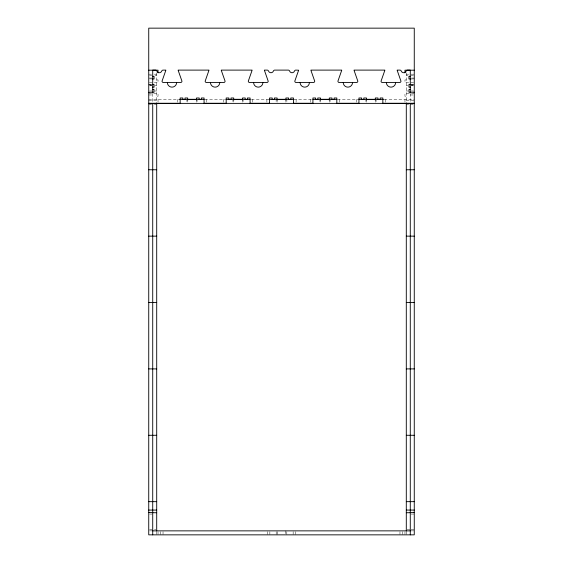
<?xml version="1.0" encoding="UTF-8"?>
<svg xmlns="http://www.w3.org/2000/svg" width="563" height="563" viewBox="0 0 563 563"><rect width="100%" height="100%" fill="white"/><g stroke="black" fill="none" stroke-linecap="round" stroke-linejoin="round"><path stroke-width="0.42" stroke-dasharray="2.81 2.11" d="M152.059 78.067L148.738 78.046M414.262 78.046L410.941 78.067M148.738 74.175L151.926 74.175M154.318 74.175L156.704 74.175M406.296 74.175L408.682 74.175M411.074 74.175L414.262 74.175M149.54 75.498L151.926 75.498M155.114 75.498L156.704 75.498M406.296 75.498L407.886 75.498M411.074 75.498L413.46 75.498M149.54 78.876L152.721 78.961M411.602 78.961L414.262 78.876M156.704 79.925L158.034 79.925L158.034 82.578L148.738 82.585M406.296 79.925L404.966 79.925L404.966 82.578L414.262 82.578M148.738 84.492L152.059 84.492M410.941 84.492L414.262 84.492M148.738 84.57L152.721 84.57M411.074 84.57L413.46 84.57M149.54 85.238L151.926 85.238M155.114 85.238L156.704 85.238M406.296 85.238L407.886 85.238M411.074 85.238L413.46 85.238M149.737 85.569L151.728 85.569M411.272 85.569L413.263 85.569M149.54 90.988L151.926 90.988M155.114 90.988L156.704 90.988M406.296 90.988L407.886 90.988M411.074 90.988L413.46 90.988M148.738 93.648L158.034 93.648L158.034 96.301L156.704 96.301M414.262 93.648L404.966 93.648L404.966 96.301L406.296 96.301M148.738 94.971L152.721 94.971M410.279 94.971L414.262 94.971M148.738 99.398L178.83 99.398M204.721 99.398L225.517 99.398M251.408 99.398L269.198 99.398M293.802 99.398L311.592 99.398M337.483 99.398L358.279 99.398M384.17 99.398L414.262 99.398M148.738 100.728L156.704 100.728M406.296 100.728L414.262 100.728M148.738 104.711L152.721 104.711M154.318 104.711L156.704 104.711M406.296 104.711L408.682 104.711M410.279 104.711L414.262 104.711M149.54 514.054L152.721 514.054M411.074 514.054L414.262 514.054M149.54 529.537L155.909 529.537M407.091 529.537L410.279 529.537M411.074 529.537L414.262 529.537M149.54 530.867L152.721 530.867M411.074 530.867L414.262 530.867M410.279 93.648L410.279 103.381M406.296 72.81L406.296 103.381M406.296 531.662L406.296 534.85M404.966 99.398L404.966 103.381M404.966 531.662L404.966 534.85M402.622 531.662L402.622 534.85M399.969 531.662L399.969 534.85M385.493 99.398L385.493 103.381M376.309 100.397L376.309 101.389M375.317 99.398L375.317 103.381M366.464 99.398L366.464 102.304M365.471 100.397L365.471 101.389M356.288 99.398L356.288 103.381M339.475 99.398L339.475 103.381M330.291 100.397L330.291 101.389M329.292 99.398L329.292 103.381M320.446 99.398L320.446 102.051M319.446 100.397L319.446 101.389M310.262 99.398L310.262 103.381M296.103 99.398L296.103 103.381M295.793 531.662L295.793 534.85M293.14 531.662L293.14 534.85M286.919 100.397L286.919 101.389M286.813 531.662L286.813 534.85M285.927 99.398L285.927 103.381M285.483 530.867L285.483 534.85M277.517 531.662L277.517 534.85M277.073 99.398L277.073 102.304M276.187 531.662L276.187 534.85M276.081 100.397L276.081 101.389M269.86 531.662L269.86 534.85M267.207 531.662L267.207 534.85M266.897 99.398L266.897 103.381M252.738 99.398L252.738 103.381M243.554 100.397L243.554 101.389M242.554 99.398L242.554 103.381M233.708 99.398L233.708 102.051M232.709 100.397L232.709 101.389M223.525 99.398L223.525 103.381M206.712 99.398L206.712 103.381M197.529 100.397L197.529 101.389M196.536 99.398L196.536 103.381M187.683 99.398L187.683 102.051M186.691 100.397L186.691 101.389M177.507 99.398L177.507 103.381M163.031 531.662L163.031 534.85M160.378 531.662L160.378 534.85M158.034 99.398L158.034 103.381M158.034 531.662L158.034 534.85M156.704 72.81L156.704 103.381M156.704 531.662L156.704 534.85M152.721 93.648L152.721 103.381"/><path stroke-width="0.84" d="M414.262 70.192L414.262 28.15L148.738 28.15L148.738 534.85L414.262 534.85L414.262 70.192L404.966 70.192L404.966 72.845M148.738 70.192L158.034 70.192L158.034 72.845M152.721 76.308L154.051 76.308L154.051 78.961L152.531 78.961M410.279 76.308L408.949 76.308L408.949 78.961L411.074 78.961M152.531 84.492L154.051 84.492L154.051 87.145L152.721 87.145M410.469 84.492L408.949 84.492L408.949 87.145L410.279 87.145M152.721 89.58L154.051 89.58L154.051 92.233L148.738 92.318M410.279 89.58L408.949 89.58L408.949 92.233L414.262 92.233M187.683 99.313L196.536 99.313M233.708 99.313L242.554 99.313M277.073 99.313L285.927 99.313M320.446 99.313L329.292 99.313M366.464 99.313L375.317 99.313M179.513 99.398L204.13 99.398M226.108 99.398L250.078 99.398M269.191 99.398L293.809 99.398M312.922 99.398L336.892 99.398M358.87 99.398L383.487 99.398M148.738 103.296L180.16 103.296M204.059 103.296L226.185 103.296M250.078 103.296L269.55 103.296M293.45 103.296L312.922 103.296M336.815 103.296L358.941 103.296M382.84 103.296L414.262 103.296M148.738 103.381L414.262 103.381M148.738 169.759L156.704 169.759M406.296 169.759L414.262 169.759M148.738 236.143L156.704 236.143M406.296 236.143L414.262 236.143M148.738 302.521L156.704 302.521M406.296 302.521L414.262 302.521M148.738 368.899L156.704 368.899M406.296 368.899L414.262 368.899M148.738 435.283L156.704 435.283M406.296 435.283L414.262 435.283M148.738 501.661L156.704 501.661M406.296 501.661L414.262 501.661M148.738 510.071L156.704 510.071M406.296 510.071L414.262 510.071M148.738 512.407L152.721 512.407M410.279 512.407L414.262 512.407M152.721 512.724L156.704 512.724M406.296 512.724L410.279 512.724M152.721 530.867L410.279 530.867M410.279 92.874L410.279 70.108L407.478 70.108A1.33 1.33 0 0 0 406.226 70.994A2.653 2.653 0 0 1 401.222 70.994A1.33 1.33 0 0 0 399.969 70.108L397.168 70.108A1.309 1.309 0 0 0 397.196 70.396L400.962 81.171A1.33 1.33 0 0 1 399.631 82.501L382.376 82.501A1.33 1.33 0 0 1 381.045 81.171L384.789 70.488A1.33 1.33 0 0 0 384.846 70.108L354.043 70.108A1.323 1.323 0 0 0 354.099 70.488L357.836 81.171A1.33 1.33 0 0 1 356.513 82.501L339.25 82.501A1.33 1.33 0 0 1 337.92 81.171L341.685 70.396A1.337 1.337 0 0 0 341.72 70.108L310.917 70.108A1.337 1.337 0 0 0 310.973 70.488L314.71 81.171A1.33 1.33 0 0 1 313.387 82.501L296.124 82.501A1.33 1.33 0 0 1 294.801 81.171L298.538 70.488A1.323 1.323 0 0 0 298.587 70.206L295.793 70.108A1.33 1.33 0 0 0 294.54 70.994A2.653 2.653 0 0 1 289.537 70.994A1.33 1.33 0 0 0 288.284 70.108L274.716 70.108A1.33 1.33 0 0 0 273.463 70.994A2.653 2.653 0 0 1 268.46 70.994A1.33 1.33 0 0 0 267.207 70.108L264.406 70.108A1.309 1.309 0 0 0 264.441 70.396L268.199 81.171A1.33 1.33 0 0 1 266.876 82.501L249.613 82.501A1.33 1.33 0 0 1 248.29 81.171L252.027 70.488A1.33 1.33 0 0 0 252.083 70.108L221.28 70.108A1.323 1.323 0 0 0 221.336 70.488L225.08 81.171A1.33 1.33 0 0 1 223.75 82.501L206.487 82.501A1.33 1.33 0 0 1 205.164 81.171L208.929 70.396A1.337 1.337 0 0 0 208.957 70.108L178.154 70.108A1.337 1.337 0 0 0 178.211 70.488L181.955 81.171A1.33 1.33 0 0 1 180.624 82.501L163.369 82.501A1.33 1.33 0 0 1 162.038 81.171L165.775 70.488A1.33 1.33 0 0 0 165.832 70.108L163.031 70.108A1.33 1.33 0 0 0 161.778 70.994A2.653 2.653 0 0 1 156.774 70.994A1.33 1.33 0 0 0 155.522 70.108L152.721 70.108L152.721 92.874M410.279 103.381L410.279 534.85M406.296 103.381L406.296 531.057M382.84 103.381L382.84 97.99L380.187 97.99L380.187 99.313L377.97 99.313L377.97 97.99L375.317 97.99L375.317 100.263M366.464 100.263L366.464 97.99L363.811 97.99L363.811 99.313L361.601 99.313L361.601 97.99L358.941 97.99L358.941 103.381M336.815 103.381L336.815 97.99L334.162 97.99L334.162 99.313L331.952 99.313L331.952 97.99L329.292 97.99L329.292 100.263M320.446 100.263L320.446 97.99L317.785 97.99L317.785 99.313L315.576 99.313L315.576 97.99L312.922 97.99L312.922 103.381M293.45 103.381L293.45 97.99L290.797 97.99L290.797 99.313L288.58 99.313L288.58 97.99L285.927 97.99L285.927 100.263M277.073 100.263L277.073 97.99L274.42 97.99L274.42 99.313L272.203 99.313L272.203 97.99L269.55 97.99L269.55 103.381M250.078 103.381L250.078 97.99L247.424 97.99L247.424 99.313L245.215 99.313L245.215 97.99L242.554 97.99L242.554 100.263M233.708 100.263L233.708 97.99L231.048 97.99L231.048 99.313L228.838 99.313L228.838 97.99L226.185 97.99L226.185 103.381M204.059 103.381L204.059 97.99L201.399 97.99L201.399 99.313L199.189 99.313L199.189 97.99L196.536 97.99L196.536 100.263M187.683 100.263L187.683 97.99L185.03 97.99L185.03 99.313L182.813 99.313L182.813 97.99L180.16 97.99L180.16 103.381M156.704 103.381L156.704 531.057M152.721 103.381L152.721 534.85M176.641 82.501A4.645 4.645 0 0 1 171.996 87.145A4.645 4.645 0 0 1 167.352 82.501M219.767 82.501A4.645 4.645 0 0 1 215.122 87.145A4.645 4.645 0 0 1 210.471 82.501M262.893 82.501A4.645 4.645 0 0 1 258.248 87.145A4.645 4.645 0 0 1 253.596 82.501M309.404 82.501A4.645 4.645 0 0 1 304.752 87.145A4.645 4.645 0 0 1 300.107 82.501M352.529 82.501A4.645 4.645 0 0 1 347.878 87.145A4.645 4.645 0 0 1 343.233 82.501M395.648 82.501A4.645 4.645 0 0 1 391.004 87.145A4.645 4.645 0 0 1 386.359 82.501"/></g></svg>
